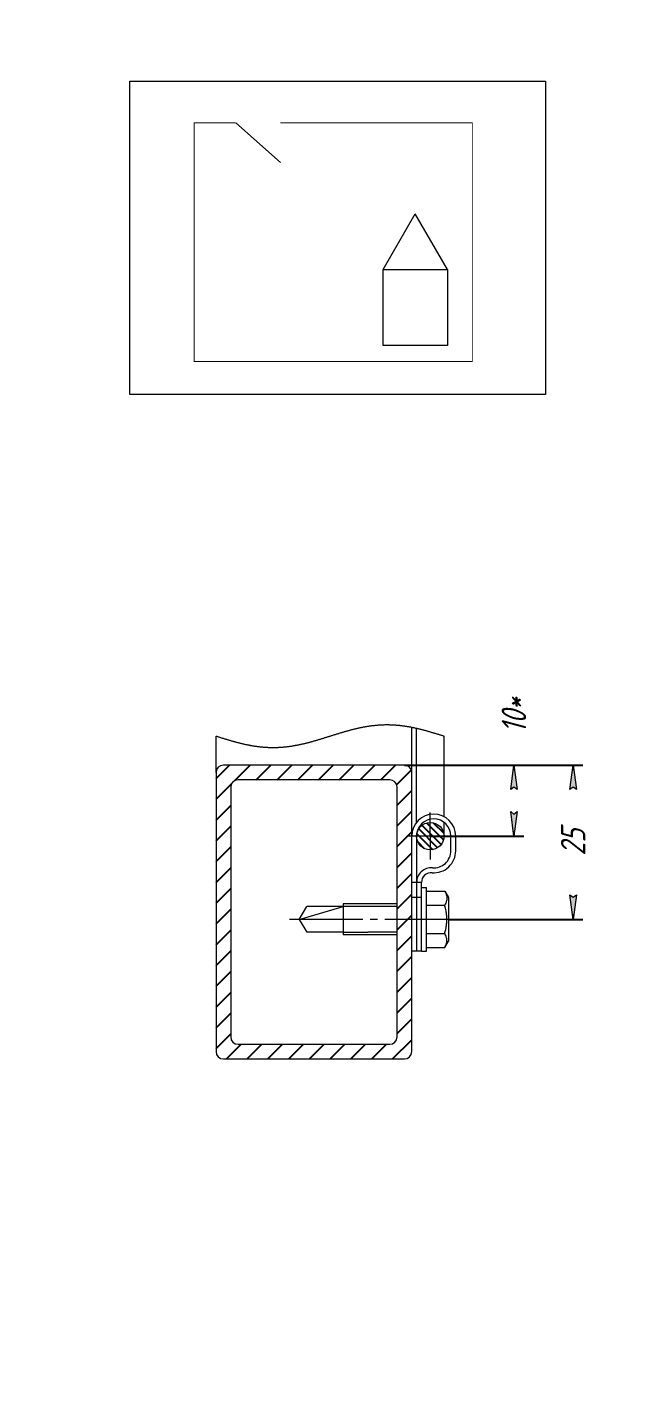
# Model space of a CAD drawing. Header units: millimetres. Extents: x 0 to 594, y 0 to 420.
# Drawn here: x 469.8 to 594, y 141.5 to 420 of the extents above; entities that cross this region are included whole.
import ezdxf

# ---------------------------------------------------------------- set-up
doc = ezdxf.new("R2010")
doc.units = ezdxf.units.MM
doc.linetypes.add('K5LT_AXLED', pattern=[19.5, 15, -1.5, 1.5, -1.5])
doc.linetypes.add('K5LT_THIN', pattern=[0])
for name, color, linetype, true_color in [('C', 4, 'Continuous', 0x00ffff), ('CONTOUR', 1, 'Continuous', 0xff0000), ('DIM', 6, 'Continuous', 0xff00ff), ('FOR', 7, 'Continuous', 0xffffff), ('OSI', 2, 'Continuous', 0xffff00), ('R', 1, 'Continuous', 0xff0000), ('WELDING', 7, 'Continuous', 0xffffff)]:
    doc.layers.add(name, color=color, linetype=linetype, true_color=true_color)
doc.layers.add('Системный слой', color=7, linetype='Continuous')
doc.styles.add('KDIMTEXTSTYLE', font='GOST_AU.SHX', dxfattribs={"width": 0.96, "oblique": 15, "height": 5})
doc.dimstyles.new('KDIMSTYLE (0.07)', dxfattribs={"dimtxt": 5, "dimasz": 1, "dimexe": 2, "dimexo": 0, "dimgap": 1, "dimtad": 1, "dimlfac": 15, "dimtxsty": 'KDIMTEXTSTYLE', "dimsah": 1, "dimcen": 0, "dimdle": 1, "dimadec": 0, "dimazin": 0, "dimtfac": 0.667, "dimtmove": 0, "dimatfit": 3, "dimfxl": 1, "dimtvp": 1, "dimtolj": 1, "dimtzin": 0, "dimarcsym": 0})

# ---------------------------------------------------------------- blocks, each defined once
blk = doc.blocks.new('U0')
at = {"layer": 'C', "color": 7, "linetype": 'K5LT_THIN', "lineweight": 18}
for p, q in [((533.07, 275.67), (533.2, 275.71)), ((533.2, 275.71), (533.34, 275.75)), ((533.34, 275.75), (533.47, 275.79)), ((533.47, 275.79), (533.6, 275.83)), ((533.6, 275.83), (533.74, 275.87)), ((533.74, 275.87), (533.87, 275.91)), ((533.87, 275.91), (534, 275.95)), ((534, 275.95), (534.14, 275.99)), ((534.14, 275.99), (534.27, 276.03)), ((534.27, 276.03), (534.4, 276.07)), ((534.4, 276.07), (534.54, 276.11)), ((534.54, 276.11), (534.67, 276.15)), ((534.67, 276.15), (534.8, 276.19)), ((534.8, 276.19), (534.94, 276.22)), ((534.94, 276.22), (535.07, 276.26)), ((535.07, 276.26), (535.2, 276.3)), ((535.2, 276.3), (535.34, 276.34)), ((535.34, 276.34), (535.47, 276.37)), ((535.47, 276.37), (535.6, 276.41)), ((535.6, 276.41), (535.74, 276.45)), ((535.74, 276.45), (535.87, 276.48)), ((535.87, 276.48), (536, 276.52)), ((536, 276.52), (536.14, 276.55)), ((536.14, 276.55), (536.27, 276.59)), ((536.27, 276.59), (536.4, 276.62)), ((536.4, 276.62), (536.54, 276.65)), ((536.54, 276.65), (536.67, 276.69)), ((536.67, 276.69), (536.8, 276.72)), ((536.8, 276.72), (536.94, 276.75)), ((536.94, 276.75), (537.07, 276.78)), ((537.07, 276.78), (537.2, 276.81)), ((537.2, 276.81), (537.34, 276.84)), ((537.34, 276.84), (537.47, 276.88)), ((537.47, 276.88), (537.6, 276.9)), ((537.6, 276.9), (537.74, 276.93)), ((537.74, 276.93), (537.87, 276.96)), ((537.87, 276.96), (538, 276.99)), ((538, 276.99), (538.14, 277.02)), ((538.14, 277.02), (538.27, 277.04)), ((538.27, 277.04), (538.4, 277.07)), ((538.4, 277.07), (538.54, 277.1)), ((538.54, 277.1), (538.67, 277.12)), ((538.67, 277.12), (538.8, 277.15)), ((538.8, 277.15), (538.94, 277.17)), ((538.94, 277.17), (539.07, 277.19)), ((539.07, 277.19), (539.2, 277.22)), ((539.2, 277.22), (539.34, 277.24)), ((539.34, 277.24), (539.47, 277.26)), ((539.47, 277.26), (539.6, 277.28)), ((539.6, 277.28), (539.74, 277.3)), ((539.74, 277.3), (539.87, 277.32)), ((539.87, 277.32), (540, 277.34)), ((540, 277.34), (540.14, 277.35)), ((540.14, 277.35), (540.27, 277.37)), ((540.27, 277.37), (540.4, 277.39)), ((540.4, 277.39), (540.54, 277.4)), ((540.54, 277.4), (540.67, 277.42)), ((540.67, 277.42), (540.8, 277.43)), ((540.8, 277.43), (540.94, 277.45)), ((540.94, 277.45), (541.07, 277.46)), ((541.07, 277.46), (541.2, 277.47)), ((541.2, 277.47), (541.34, 277.48)), ((541.34, 277.48), (541.47, 277.5)), ((541.47, 277.5), (541.6, 277.51)), ((541.6, 277.51), (541.74, 277.52)), ((541.74, 277.52), (541.87, 277.52)), ((541.87, 277.52), (542, 277.53)), ((542, 277.53), (542.14, 277.54)), ((542.14, 277.54), (542.27, 277.55)), ((542.27, 277.55), (542.4, 277.55)), ((542.4, 277.55), (542.54, 277.56)), ((542.54, 277.56), (542.67, 277.56)), ((542.67, 277.56), (542.8, 277.56)), ((542.8, 277.56), (542.94, 277.57)), ((542.94, 277.57), (543.07, 277.57)), ((543.07, 277.57), (543.2, 277.57)), ((543.2, 277.57), (543.34, 277.57)), ((543.34, 277.57), (543.47, 277.57)), ((543.47, 277.57), (543.6, 277.57)), ((543.6, 277.57), (543.74, 277.57)), ((543.74, 277.57), (543.87, 277.56)), ((543.87, 277.56), (544, 277.56)), ((544, 277.56), (544.14, 277.56)), ((544.14, 277.56), (544.27, 277.55)), ((544.27, 277.55), (544.4, 277.55)), ((544.4, 277.55), (544.54, 277.54)), ((544.54, 277.54), (544.67, 277.53)), ((544.67, 277.53), (544.8, 277.53)), ((544.8, 277.53), (544.94, 277.52)), ((544.94, 277.52), (545.07, 277.51)), ((545.07, 277.51), (545.2, 277.5)), ((545.2, 277.5), (545.34, 277.49)), ((545.34, 277.49), (545.47, 277.48)), ((545.47, 277.48), (545.6, 277.46)), ((545.6, 277.46), (545.74, 277.45)), ((545.74, 277.45), (545.87, 277.44)), ((545.87, 277.44), (546, 277.42)), ((546, 277.42), (546.14, 277.41)), ((546.14, 277.41), (546.27, 277.39)), ((546.27, 277.39), (546.4, 277.38)), ((546.4, 277.38), (546.54, 277.36)), ((546.54, 277.36), (546.67, 277.34)), ((546.67, 277.34), (546.8, 277.32)), ((546.8, 277.32), (546.94, 277.3)), ((546.94, 277.3), (547.07, 277.28)), ((547.07, 277.28), (547.2, 277.26)), ((547.2, 277.26), (547.34, 277.24)), ((547.34, 277.24), (547.47, 277.22)), ((547.47, 277.22), (547.6, 277.2)), ((547.6, 277.2), (547.74, 277.18)), ((547.74, 277.18), (547.87, 277.15)), ((547.87, 277.15), (548, 277.13)), ((548, 277.13), (548.14, 277.1)), ((548.14, 277.1), (548.27, 277.08)), ((548.27, 277.08), (548.4, 277.05)), ((548.4, 277.05), (548.54, 277.02)), ((548.54, 277.02), (548.67, 277)), ((548.67, 277), (548.8, 276.97)), ((548.8, 276.97), (548.94, 276.94)), ((548.94, 276.94), (549.07, 276.91)), ((549.07, 276.91), (549.2, 276.88)), ((549.2, 276.88), (549.34, 276.85)), ((549.34, 276.85), (549.47, 276.82)), ((549.47, 276.82), (549.6, 276.79)), ((549.6, 276.79), (549.74, 276.76)), ((549.74, 276.76), (549.87, 276.73)), ((549.87, 276.73), (550, 276.7)), ((550, 276.7), (550.14, 276.66)), ((550.14, 276.66), (550.27, 276.63)), ((550.27, 276.63), (550.4, 276.59)), ((550.4, 276.59), (550.54, 276.56)), ((550.54, 276.56), (550.67, 276.53)), ((550.67, 276.53), (550.8, 276.49)), ((550.8, 276.49), (550.94, 276.46)), ((550.94, 276.46), (551.07, 276.42)), ((551.07, 276.42), (551.2, 276.38)), ((551.2, 276.38), (551.34, 276.35)), ((551.34, 276.35), (551.47, 276.31)), ((551.47, 276.31), (551.6, 276.27)), ((551.6, 276.27), (551.74, 276.23)), ((551.74, 276.23), (551.87, 276.2)), ((551.87, 276.2), (552, 276.16)), ((552, 276.16), (552.14, 276.12)), ((552.14, 276.12), (552.27, 276.08)), ((552.27, 276.08), (552.4, 276.04)), ((552.4, 276.04), (552.54, 276)), ((552.54, 276), (552.67, 275.96)), ((552.67, 275.96), (552.8, 275.92)), ((552.8, 275.92), (552.94, 275.88)), ((552.94, 275.88), (553.07, 275.84)), ((553.07, 275.84), (553.2, 275.8)), ((553.2, 275.8), (553.34, 275.76)), ((553.34, 275.76), (553.47, 275.72)), ((553.47, 275.72), (553.6, 275.68)), ((508.4, 275.24), (508.54, 275.2)), ((508.54, 275.2), (508.67, 275.16)), ((508.67, 275.16), (508.8, 275.11)), ((508.8, 275.11), (508.94, 275.07)), ((508.94, 275.07), (509.07, 275.03)), ((509.07, 275.03), (509.2, 274.99)), ((509.2, 274.99), (509.34, 274.95)), ((509.34, 274.95), (509.47, 274.91)), ((509.47, 274.91), (509.6, 274.87)), ((509.6, 274.87), (509.74, 274.82)), ((509.74, 274.82), (509.87, 274.78)), ((509.87, 274.78), (510, 274.74)), ((510, 274.74), (510.14, 274.7)), ((510.14, 274.7), (510.27, 274.66)), ((510.27, 274.66), (510.4, 274.62)), ((510.4, 274.62), (510.54, 274.58)), ((510.54, 274.58), (510.67, 274.54)), ((510.67, 274.54), (510.8, 274.5)), ((510.8, 274.5), (510.94, 274.46)), ((510.94, 274.46), (511.07, 274.42)), ((511.07, 274.42), (511.2, 274.38)), ((511.2, 274.38), (511.34, 274.34)), ((511.34, 274.34), (511.47, 274.3)), ((511.47, 274.3), (511.6, 274.27)), ((511.6, 274.27), (511.74, 274.23)), ((511.74, 274.23), (511.87, 274.19)), ((511.87, 274.19), (512, 274.15)), ((512, 274.15), (512.14, 274.12)), ((512.14, 274.12), (512.27, 274.08)), ((512.27, 274.08), (512.4, 274.04)), ((512.4, 274.04), (512.54, 274.01)), ((512.54, 274.01), (512.67, 273.97)), ((512.67, 273.97), (512.8, 273.94)), ((512.8, 273.94), (512.94, 273.9)), ((512.94, 273.9), (513.07, 273.87)), ((513.07, 273.87), (513.2, 273.84)), ((513.2, 273.84), (513.34, 273.8)), ((513.34, 273.8), (513.47, 273.77)), ((513.47, 273.77), (513.6, 273.74)), ((513.6, 273.74), (513.74, 273.71)), ((513.74, 273.71), (513.87, 273.67)), ((513.87, 273.67), (514, 273.64)), ((514, 273.64), (514.14, 273.61)), ((514.14, 273.61), (514.27, 273.58)), ((514.27, 273.58), (514.4, 273.55)), ((514.4, 273.55), (514.54, 273.53)), ((514.54, 273.53), (514.67, 273.5)), ((514.67, 273.5), (514.8, 273.47)), ((514.8, 273.47), (514.94, 273.44)), ((514.94, 273.44), (515.07, 273.42)), ((515.07, 273.42), (515.2, 273.39)), ((515.2, 273.39), (515.34, 273.37)), ((515.34, 273.37), (515.47, 273.34)), ((515.47, 273.34), (515.6, 273.32)), ((515.6, 273.32), (515.74, 273.29)), ((515.74, 273.29), (515.87, 273.27)), ((515.87, 273.27), (516, 273.25)), ((516, 273.25), (516.14, 273.23)), ((516.14, 273.23), (516.27, 273.21)), ((516.27, 273.21), (516.4, 273.19)), ((516.4, 273.19), (516.54, 273.17)), ((516.54, 273.17), (516.67, 273.15)), ((516.67, 273.15), (516.8, 273.13)), ((516.8, 273.13), (516.94, 273.11)), ((516.94, 273.11), (517.07, 273.1)), ((517.07, 273.1), (517.2, 273.08)), ((517.2, 273.08), (517.34, 273.07)), ((517.34, 273.07), (517.47, 273.05)), ((517.47, 273.05), (517.6, 273.04)), ((517.6, 273.04), (517.74, 273.02)), ((517.74, 273.02), (517.87, 273.01)), ((517.87, 273.01), (518, 273)), ((518, 273), (518.14, 272.99)), ((518.14, 272.99), (518.27, 272.98)), ((518.27, 272.98), (518.4, 272.97)), ((518.4, 272.97), (518.54, 272.96)), ((518.54, 272.96), (518.67, 272.95)), ((518.67, 272.95), (518.8, 272.94)), ((518.8, 272.94), (518.94, 272.94)), ((518.94, 272.94), (519.07, 272.93)), ((519.07, 272.93), (519.2, 272.93)), ((519.2, 272.93), (519.34, 272.92)), ((519.34, 272.92), (519.47, 272.92)), ((519.47, 272.92), (519.6, 272.91)), ((519.6, 272.91), (519.74, 272.91)), ((519.74, 272.91), (519.87, 272.91)), ((519.87, 272.91), (520, 272.91)), ((520, 272.91), (520.14, 272.91)), ((520.14, 272.91), (520.27, 272.91)), ((520.27, 272.91), (520.4, 272.91)), ((520.4, 272.91), (520.54, 272.92)), ((520.54, 272.92), (520.67, 272.92)), ((520.67, 272.92), (520.8, 272.92)), ((520.8, 272.92), (520.94, 272.93)), ((520.94, 272.93), (521.07, 272.93)), ((521.07, 272.93), (521.2, 272.94)), ((521.2, 272.94), (521.34, 272.95)), ((521.34, 272.95), (521.47, 272.95)), ((521.47, 272.95), (521.6, 272.96)), ((521.6, 272.96), (521.74, 272.97)), ((521.74, 272.97), (521.87, 272.98)), ((521.87, 272.98), (522, 272.99)), ((522, 272.99), (522.14, 273)), ((522.14, 273), (522.27, 273.01)), ((522.27, 273.01), (522.4, 273.03)), ((522.4, 273.03), (522.54, 273.04)), ((522.54, 273.04), (522.67, 273.05)), ((522.67, 273.05), (522.8, 273.07)), ((522.8, 273.07), (522.94, 273.08)), ((522.94, 273.08), (523.07, 273.1)), ((523.07, 273.1), (523.2, 273.12)), ((523.2, 273.12), (523.34, 273.14)), ((523.34, 273.14), (523.47, 273.15)), ((523.47, 273.15), (523.6, 273.17)), ((523.6, 273.17), (523.74, 273.19)), ((523.74, 273.19), (523.87, 273.21)), ((523.87, 273.21), (524, 273.23)), ((524, 273.23), (524.14, 273.25)), ((524.14, 273.25), (524.27, 273.28)), ((524.27, 273.28), (524.4, 273.3)), ((524.4, 273.3), (524.54, 273.32)), ((524.54, 273.32), (524.67, 273.35)), ((524.67, 273.35), (524.8, 273.37)), ((524.8, 273.37), (524.94, 273.4)), ((524.94, 273.4), (525.07, 273.42)), ((525.07, 273.42), (525.2, 273.45)), ((525.2, 273.45), (525.34, 273.48)), ((525.34, 273.48), (525.47, 273.5)), ((525.47, 273.5), (525.6, 273.53)), ((525.6, 273.53), (525.74, 273.56)), ((525.74, 273.56), (525.87, 273.59)), ((525.87, 273.59), (526, 273.62)), ((526, 273.62), (526.14, 273.65)), ((526.14, 273.65), (526.27, 273.68)), ((526.27, 273.68), (526.4, 273.71)), ((526.4, 273.71), (526.54, 273.75)), ((526.54, 273.75), (526.67, 273.78)), ((526.67, 273.78), (526.8, 273.81)), ((526.8, 273.81), (526.94, 273.84)), ((526.94, 273.84), (527.07, 273.88)), ((527.07, 273.88), (527.2, 273.91)), ((527.2, 273.91), (527.34, 273.95)), ((527.34, 273.95), (527.47, 273.98)), ((527.47, 273.98), (527.6, 274.02)), ((527.6, 274.02), (527.74, 274.05)), ((527.74, 274.05), (527.87, 274.09)), ((527.87, 274.09), (528, 274.13)), ((528, 274.13), (528.14, 274.16)), ((528.14, 274.16), (528.27, 274.2)), ((528.27, 274.2), (528.4, 274.24)), ((528.4, 274.24), (528.54, 274.28)), ((528.54, 274.28), (528.67, 274.31)), ((528.67, 274.31), (528.8, 274.35)), ((528.8, 274.35), (528.94, 274.39)), ((528.94, 274.39), (529.07, 274.43)), ((529.07, 274.43), (529.2, 274.47)), ((529.2, 274.47), (529.34, 274.51)), ((529.34, 274.51), (529.47, 274.55)), ((529.47, 274.55), (529.6, 274.59)), ((529.6, 274.59), (529.74, 274.63)), ((529.74, 274.63), (529.87, 274.67)), ((529.87, 274.67), (530, 274.71)), ((530, 274.71), (530.14, 274.75)), ((530.14, 274.75), (530.27, 274.79)), ((530.27, 274.79), (530.4, 274.83)), ((530.4, 274.83), (530.54, 274.88)), ((530.54, 274.88), (530.67, 274.92)), ((530.67, 274.92), (530.8, 274.96)), ((530.8, 274.96), (530.94, 275)), ((530.94, 275), (531.07, 275.04)), ((531.07, 275.04), (531.2, 275.08)), ((531.2, 275.08), (531.34, 275.13)), ((531.34, 275.13), (531.47, 275.17)), ((531.47, 275.17), (531.6, 275.21)), ((531.6, 275.21), (531.74, 275.25)), ((531.74, 275.25), (531.87, 275.29)), ((531.87, 275.29), (532, 275.33)), ((532, 275.33), (532.14, 275.38)), ((532.14, 275.38), (532.27, 275.42)), ((532.27, 275.42), (532.4, 275.46)), ((532.4, 275.46), (532.54, 275.5)), ((532.54, 275.5), (532.67, 275.54)), ((532.67, 275.54), (532.8, 275.58)), ((532.8, 275.58), (532.94, 275.63)), ((532.94, 275.63), (533.07, 275.67)), ((553.6, 275.68), (553.74, 275.64)), ((553.74, 275.64), (553.87, 275.6)), ((553.87, 275.6), (554, 275.55)), ((554, 275.55), (554.14, 275.51)), ((554.14, 275.51), (554.27, 275.47)), ((554.27, 275.47), (554.4, 275.43)), ((554.4, 275.43), (554.54, 275.39)), ((554.54, 275.39), (554.67, 275.35)), ((554.67, 275.35), (554.8, 275.3)), ((554.8, 275.3), (554.94, 275.26)), ((554.94, 275.26), (555, 275.24))]:
    blk.add_line(p, q, dxfattribs=at)
blk = doc.blocks.new('U1')
at = {"layer": 'C', "color": 7, "linetype": 'K5LT_THIN', "lineweight": 18}
for p, q in [((490.76, 409.01), (575.74, 409.01)), ((490.76, 344.99), (490.76, 409.01)), ((575.74, 409.01), (575.74, 344.99)), ((575.74, 344.99), (490.76, 344.99))]:
    blk.add_line(p, q, dxfattribs=at)
blk = doc.blocks.new('U2')
at = {"layer": 'C', "color": 7, "linetype": 'K5LT_THIN', "lineweight": 18}
for p, q in [((542.57, 370.52), (555.71, 370.52)), ((542.57, 354.99), (542.57, 370.52)), ((555.71, 370.52), (555.71, 354.99)), ((555.71, 354.99), (542.57, 354.99))]:
    blk.add_line(p, q, dxfattribs=at)
blk = doc.blocks.new('U6')
at = {"layer": 'OSI', "color": 30, "linetype": 'K5LT_AXLED', "lineweight": 18, "true_color": 0xff8000}
for q in [(552.2, 259.61), (547.4, 254.81), (552.2, 250.01), (557, 254.81)]:
    blk.add_line((552.2, 254.81), q, dxfattribs=at)
blk = doc.blocks.new('U8')
at = {"layer": 'FOR'}
h = blk.add_hatch(dxfattribs=at)
h.set_pattern_fill('Металл', angle=45, style=0, pattern_type=0)
h.set_pattern_definition([(45, (0, 0), (-2.12132, 2.12132), [])])
h.paths.add_polyline_path([(509.9, 209.3), (546.9, 209.3), (547.3, 209.35), (547.67, 209.51), (547.98, 209.75), (548.22, 210.08), (548.36, 210.45), (548.4, 210.8), (548.4, 267.8), (548.35, 268.19), (548.2, 268.56), (547.95, 268.88), (547.63, 269.11), (547.26, 269.26), (546.9, 269.3), (509.9, 269.3), (509.51, 269.25), (509.14, 269.09), (508.83, 268.84), (508.59, 268.52), (508.45, 268.15), (508.4, 267.8), (508.4, 210.8), (508.46, 210.4), (508.61, 210.04), (508.86, 209.72), (509.18, 209.49), (509.55, 209.34)])
h.paths.add_polyline_path([(543.9, 212.3), (512.9, 212.3), (512.51, 212.35), (512.14, 212.51), (511.83, 212.75), (511.59, 213.08), (511.45, 213.45), (511.4, 213.8), (511.4, 264.8), (511.46, 265.19), (511.61, 265.56), (511.86, 265.88), (512.18, 266.11), (512.55, 266.26), (512.9, 266.3), (543.9, 266.3), (544.3, 266.25), (544.67, 266.09), (544.98, 265.84), (545.22, 265.52), (545.36, 265.15), (545.4, 264.8), (545.4, 213.8), (545.35, 213.4), (545.2, 213.04), (544.95, 212.72), (544.63, 212.49), (544.26, 212.34)])
at = {"layer": 'R', "color": 7, "linetype": 'K5LT_THIN', "lineweight": 18}
for p, q in [((508.4, 267.8), (508.4, 210.8)), ((546.9, 269.3), (509.9, 269.3)), ((548.4, 210.8), (548.4, 267.8)), ((511.4, 264.8), (511.4, 213.8)), ((543.9, 266.3), (512.9, 266.3)), ((545.4, 213.8), (545.4, 264.8)), ((512.9, 212.3), (543.9, 212.3)), ((509.9, 209.3), (546.9, 209.3))]:
    blk.add_line(p, q, dxfattribs=at)
for centre, start, end in [((509.9, 267.8), 90, 180), ((546.9, 267.8), 0, 90), ((512.9, 264.8), 90, 180), ((543.9, 264.8), 0, 90), ((512.9, 213.8), 180, 270), ((543.9, 213.8), 270, 0), ((509.9, 210.8), 180, 270), ((546.9, 210.8), 270, 0)]:
    blk.add_arc(centre, 1.5, start, end, dxfattribs=at)
blk = doc.blocks.new('U9')
at = {"layer": 'R', "color": 7, "linetype": 'K5LT_THIN', "lineweight": 18}
for p, q in [((548.4, 231.31), (548.4, 254.81)), ((549.4, 254.81), (549.4, 245.33)), ((556.4, 251.81), (556.4, 254.81)), ((557.4, 251.81), (557.4, 254.81)), ((550.4, 245.31), (548.4, 245.31)), ((549.4, 245.33), (549.4, 231.31)), ((550.4, 231.31), (550.4, 245.33)), ((548.4, 242.31), (550.4, 242.31)), ((550.4, 231.31), (548.4, 231.31))]:
    blk.add_line(p, q, dxfattribs=at)
for centre, radius, start, end in [((552.9, 254.81), 4.5, 0, 180), ((552.9, 254.81), 3.5, 0, 180), ((552.9, 251.81), 4.5, 265.5883, 0), ((552.9, 251.81), 3.5, 265.5883, 0), ((552.4, 245.33), 3, 85.5883, 180), ((552.4, 245.33), 2, 85.5883, 180)]:
    blk.add_arc(centre, radius, start, end, dxfattribs=at)
blk = doc.blocks.new('U10')
at = {"layer": 'OSI', "color": 30, "linetype": 'K5LT_AXLED', "lineweight": 18, "true_color": 0xff8000}
blk.add_line((557.9, 237.81), (523.4, 237.8), dxfattribs=at)
at = {"layer": 'R', "color": 7, "linetype": 'K5LT_THIN', "lineweight": 18}
for p, q in [((550.4, 244.31), (551.4, 244.31)), ((551.4, 243.58), (555.14, 243.58)), ((555.14, 243.58), (555.9, 242.26)), ((525.4, 237.8), (526.94, 240.46)), ((525.4, 237.8), (534.4, 240.46)), ((534.4, 240.46), (526.94, 240.46)), ((534.4, 240.96), (534.4, 234.66)), ((545.4, 240.96), (534.4, 240.96)), ((539.4, 240.46), (534.4, 240.46)), ((545.4, 240.46), (539.4, 240.46)), ((551.4, 240.7), (555.14, 240.7)), ((555.9, 242.26), (555.9, 233.36)), ((525.4, 237.8), (526.93, 235.16)), ((534.4, 235.16), (526.93, 235.16)), ((534.4, 235.16), (539.4, 235.16)), ((545.4, 234.66), (534.4, 234.66)), ((545.4, 235.16), (539.4, 235.16)), ((545.4, 235.16), (539.4, 235.16)), ((551.4, 234.92), (555.14, 234.92)), ((550.4, 231.31), (551.4, 231.31)), ((551.4, 232.04), (555.14, 232.04)), ((555.14, 232.04), (555.9, 233.36))]:
    blk.add_line(p, q, dxfattribs=at)
at = {"layer": 'WELDING', "color": 7, "linetype": 'K5LT_THIN', "lineweight": 18}
for points, degree, knots in [([(550.4, 231.31), (550.4, 234.66), (550.4, 240.96), (550.4, 244.31)], 1, [0, 0, 3.35, 9.65, 13, 13]), ([(551.4, 231.31), (551.4, 232.04), (551.4, 243.58), (551.4, 244.31)], 1, [0, 0, 0.726497, 12.273503, 13, 13]), ([(555.14, 243.58), (555.22, 243.44), (555.34, 243.2), (555.48, 242.85), (555.57, 242.51), (555.6, 242.15), (555.57, 241.79), (555.48, 241.44), (555.35, 241.08), (555.22, 240.84), (555.14, 240.7)], 3, [0, 0, 0, 0, 1.593646, 2.733595, 4.103959, 5.477176, 6.853959, 8.233595, 9.385313, 11, 11, 11, 11]), ([(555.14, 234.92), (555.22, 235.2), (555.34, 235.68), (555.48, 236.4), (555.57, 237.08), (555.6, 237.8), (555.57, 238.52), (555.48, 239.21), (555.35, 239.93), (555.22, 240.41), (555.14, 240.7)], 3, [0, 0, 0, 0, 1.595794, 2.736945, 4.108255, 5.481836, 6.858255, 8.236945, 9.387461, 11, 11, 11, 11]), ([(555.14, 232.04), (555.22, 232.18), (555.34, 232.42), (555.48, 232.78), (555.57, 233.12), (555.6, 233.48), (555.57, 233.84), (555.48, 234.18), (555.35, 234.54), (555.22, 234.78), (555.14, 234.92)], 3, [0, 0, 0, 0, 1.595809, 2.736968, 4.108284, 5.481868, 6.858284, 8.236968, 9.387476, 11, 11, 11, 11])]:
    blk.add_open_spline(points, degree=degree, knots=knots, dxfattribs=at)
blk = doc.blocks.new('KDIMARROW_01')
at = {"layer": 'FOR'}
blk.add_hatch(color=0, dxfattribs=at).paths.add_polyline_path([(0, 0), (-5, 0.66), (-4.5, 0), (-5, -0.66)])
at = {"layer": 'R', "color": 0, "linetype": 'K5LT_THIN', "lineweight": 18}
for p, q in [((-4.5, 0), (-5, 0.66)), ((-5, 0.66), (0, 0)), ((0, 0), (-5, -0.66)), ((-5, -0.66), (-4.5, 0)), ((0, 0), (-1, 0))]:
    blk.add_line(p, q, dxfattribs=at)

msp = doc.modelspace()

# ---------------------------------------------------------------- hatches: boundary and pattern name
at = {"layer": 'FOR'}
h = msp.add_hatch(dxfattribs=at)
h.set_pattern_fill('Металл', angle=-45, style=0, pattern_type=0)
h.set_pattern_definition([(-45, (0, 0), (0.7071068, 0.7071068), [])])
h.paths.add_polyline_path([(555.00389, 254.81032), (554.95069, 255.35357), (554.79309, 255.87618), (554.53709, 256.35828), (554.19242, 256.78155), (553.77218, 257.12991), (553.29233, 257.39011), (552.77112, 257.55226), (552.22835, 257.61021), (551.68465, 257.56175), (551.16069, 257.40873), (550.67637, 257.15695), (550.25011, 256.81599), (549.89809, 256.39881), (549.63371, 255.92125), (549.46701, 255.40148), (549.40432, 254.85924), (549.44803, 254.31514), (549.59647, 253.78986), (549.844, 253.30336), (550.18123, 252.87413), (550.59532, 252.51849), (551.07055, 252.24994), (551.58885, 252.0787), (552.13052, 252.01128), (552.67498, 252.05023), (553.20154, 252.19408), (553.69018, 252.43736), (554.12234, 252.77082), (554.48159, 253.18179), (554.75427, 253.65465), (554.93003, 254.17143), (555.00218, 254.7125)])

# ---------------------------------------------------------------- linework, layer by layer
at = {"layer": 'CONTOUR', "color": 7, "linetype": 'K5LT_THIN', "const_width": 0.18}
msp.add_lwpolyline([(521.56277, 400.47357), (560.78143, 400.47357), (560.78143, 351.72691), (503.90389, 351.72691), (503.90389, 400.47357), (512.41069, 400.47357)], dxfattribs=at)
at = {"layer": 'R', "color": 7, "linetype": 'K5LT_THIN', "lineweight": 18}
for p, q in [((512.41069, 400.47357), (521.56277, 392.40638)), ((542.56701, 370.51857), (549.13701, 381.89949)), ((555.70701, 370.51857), (549.13701, 381.89949)), ((548.40389, 267.79905), (548.40389, 277.05096)), ((549.40389, 257.63875), (549.40389, 276.83737)), ((508.40389, 267.79905), (508.40389, 275.24054)), ((555.00389, 258.79027), (555.00389, 275.24054)), ((555.00389, 254.81032), (555.00389, 257.61032))]:
    msp.add_line(p, q, dxfattribs=at)
msp.add_circle((552.20389, 254.81032), 2.8, dxfattribs=at)

# ---------------------------------------------------------------- block references
at = {"layer": 'C'}
for name in ['U1', 'U2', 'U0']:
    msp.add_blockref(name, (0, 0), dxfattribs=at)
at = {"layer": 'OSI'}
msp.add_blockref('U6', (0, 0), dxfattribs=at)
at = {"layer": 'Системный слой'}
for name in ['U8', 'U9', 'U10']:
    msp.add_blockref(name, (0, 0), dxfattribs=at)

# ---------------------------------------------------------------- dimensions: what is measured, and where the dimension line sits
at = {"layer": 'DIM', "color": 7}
for base, p1, location, text in [((569.2952, 269.29905), (552.20389, 254.81032), (569.2952, 279.44238), '\\H5.0;\\W0.965;\\Q15;\\H5.0;\\W0.965;\\Q15;\\Q15;10\\H5.0;\\W0.965;\\Q15;\\Q15;*'), ((581.40175, 269.29905), (555.90391, 237.81032), (581.40175, 253.55469), '\\H5.0;\\W0.965;\\Q15;\\H5.0;\\W0.965;\\Q15;\\Q15;25')]:
    msp.add_linear_dim(base=base, p1=p1, p2=(546.90389, 269.29905), angle=90, location=location, text=text, dimstyle='KDIMSTYLE (0.07)', override={"dimexo": 0, "dimblk1": 'KDIMARROW_01', "dimblk2": 'KDIMARROW_01', "dimse1": 0, "dimse2": 0, "dimclrt": 7, "dimtolj": 1}, dxfattribs=at).render()

doc.saveas('drawing.dxf')
